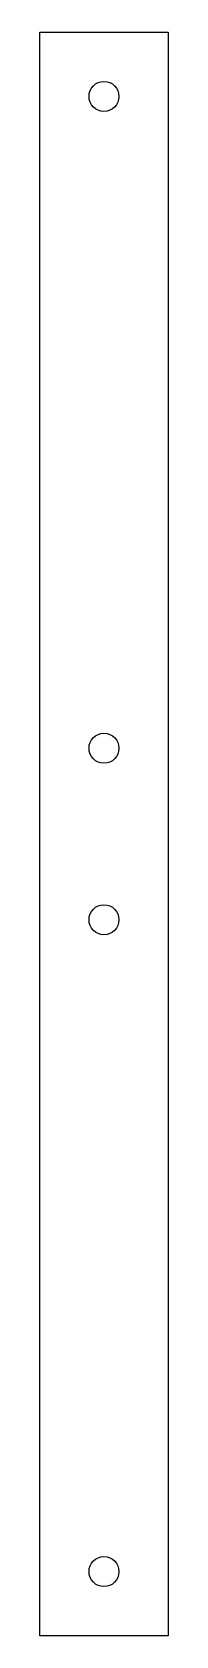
# Model space of a CAD drawing. Header units: millimetres. Extents: x -726 to 19, y -434 to 642.
# Drawn here: x 4.5 to 19.5, y 455 to 642 of the extents above; entities that cross this region are included whole.
import ezdxf

# ---------------------------------------------------------------- set-up
doc = ezdxf.new("R2010")
doc.units = ezdxf.units.MM
doc.layers.add('plaque', color=6, linetype='Continuous')
doc.layers.add('plaque coupe fin', color=1, linetype='Continuous')

msp = doc.modelspace()

# ---------------------------------------------------------------- linework, layer by layer
at = {"layer": 'plaque'}
for centre in [(11.97, 634.53), (11.97, 558.53), (11.97, 538.53), (11.97, 462.53)]:
    msp.add_circle(centre, 1.75, dxfattribs=at)
at = {"layer": 'plaque coupe fin'}
msp.add_lwpolyline([(4.47, 455.03), (4.47, 642.03), (19.47, 642.03), (19.47, 455.03)], close=True, dxfattribs=at)

doc.saveas('drawing.dxf')
